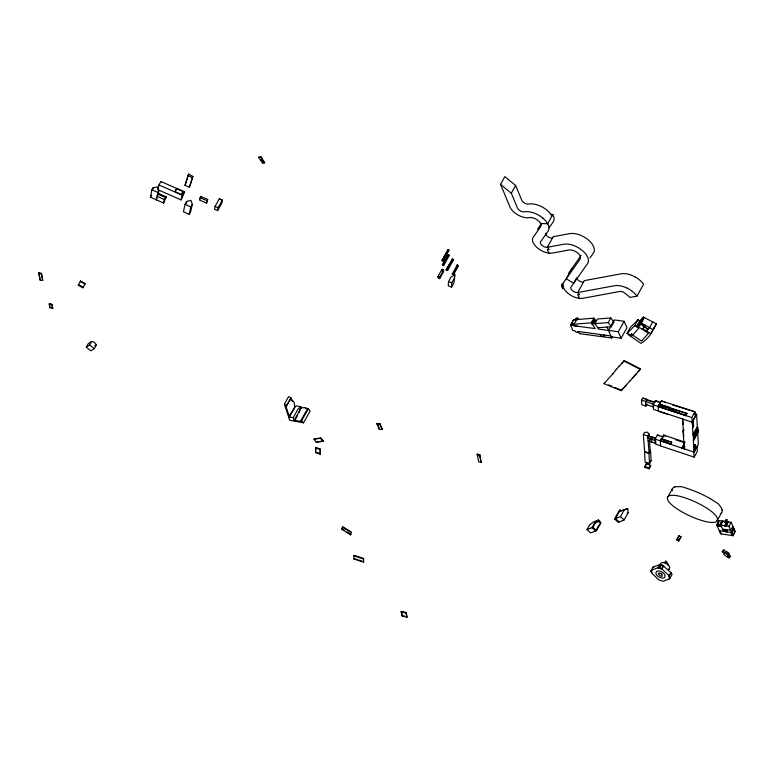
<?xml version="1.0" encoding="UTF-8"?>
<svg xmlns="http://www.w3.org/2000/svg" width="774" height="774" viewBox="0 0 774 774"><rect width="100%" height="100%" fill="white"/><g stroke="black" fill="none" stroke-linecap="round" stroke-linejoin="round"><path stroke-width="1.16" d="M684.758 442.215L683.916 443.725L684.216 448.823L670.584 444.295L671.648 442.186L661.402 438.742L660.348 440.648L660.59 445.94L694.152 457.134L697.364 451.377L696.997 446.182L693.765 451.997L694.152 457.134M662.679 436.72L657.378 434.959L655.075 439.09L670.584 444.295L671.648 442.186M350.574 534.873L350.932 531.757L342.63 526.707L341.982 529.387L350.574 534.873L350.932 531.757M668.078 565.446C667.807 561.856 664.431 559.457 666.414 563.859M207.674 199.411L206.494 203.117L199.576 200.108L200.137 197.767L200.853 196.47L207.674 199.411L206.494 203.117M438.007 276.453L437.92 277.934L439.68 278.611L443.57 271.616L443.666 270.145L441.944 269.381L438.007 276.453L439.767 277.131L439.68 278.611M441.857 270.861L441.944 269.381M442.225 270.716L442.312 269.246M568.677 274.306L568.861 273.212A13.448 7.324 29.1 0 1 569.48 271.955L581.168 255.391M448.514 281.581L448.252 285.887L451.532 287.154L454.086 282.558L454.822 274.76L451.078 276.986L448.514 281.581L451.793 282.839L451.532 287.154M588.434 260.944L588.259 262.028A16.399 8.93 29.1 0 1 587.524 263.615L570.854 287.289A4.76 2.593 29.1 0 0 570.767 287.889L570.786 288.102A4.731 2.583 29.1 0 0 571.976 290.221A4.692 2.554 29.1 0 0 573.002 291.092L574.202 291.817A4.731 2.583 29.1 0 0 577.578 292.572L615.069 285.645A16.331 8.891 29.1 0 1 616.52 285.519L617.555 285.519A16.399 8.93 29.1 0 1 620.303 285.829L621.454 286.07A16.399 8.93 29.1 0 1 627.308 288.218M200.853 196.47L200.253 198.889M454.822 274.76L454.357 278.243L451.793 282.839M694.733 446.646L695.033 444.469L695.584 449.781L694.259 452.171L681.913 448.059L684.758 447.004M532.531 238.827L532.464 239.272A11.165 6.076 29.1 0 0 532.444 239.534A13.361 7.276 29.1 0 0 539.362 249.402A13.361 7.276 29.1 0 0 552.481 253.05L568.58 250.07A7.769 4.228 29.1 0 1 575.895 251.705A7.769 4.228 29.1 0 1 580.51 257.2L580.132 259.106L563.656 282.423A13.448 7.324 29.1 0 0 563.037 283.661M576.514 320.213L577.675 318.114L578.42 319.439L577.675 318.114L576.446 318.269M649.512 462.117L648.806 463.907L645.864 462.465M215.056 206.406L214.582 209.29L217.62 210.586L221.848 203.001L222.332 200.118L219.284 198.821L215.056 206.406L218.104 207.703L217.62 210.586M341.982 529.387L342.63 526.707M729.698 557.764L727.908 556.003L728.914 553.449L727.676 552.23L725.915 551.775L724.019 549.917L722.219 551.698L724.087 553.536L723.951 554.639L728.721 558.083L730.521 556.303L728.721 554.532L728.914 553.449M163.595 203.059L164.291 199.469L157.064 196.315L159.038 193.761L166.304 196.896L163.595 203.059L150.475 197.157L151.898 189.814L153 187.84L157.257 186.834L158.834 190.694L157.877 192.416L156.445 199.76M158.834 190.694L158.109 194.448M152.594 189.94L153 187.84M156.367 199.905L156.774 197.844M158.951 184.947L157.973 189.746L181.087 199.915L184.696 191.923L160.866 181.513L158.951 184.947L182.074 195.106L181.087 199.915M175.05 191.507L176.704 188.546L175.05 191.507L181.484 194.816L183.225 191.41L181.571 194.38M159.076 193.742L162.076 195.541M185.073 204.355L183.428 211.747L189.185 214.321L190.646 211.699L192.291 204.307L190.946 200.379L186.689 201.443L185.073 204.355L190.83 206.939L189.185 214.321M186.224 203.552L186.689 201.443M563.037 283.671L562.891 285.654A13.448 7.324 29.1 0 0 563.279 287.241L564.914 290.173A13.39 7.295 29.1 0 0 582.28 298.396L619.316 291.556A4.934 2.69 29.1 0 1 621.299 291.508L622.451 291.817A4.925 2.68 29.1 0 1 624.492 292.853L630.094 297.409L636.963 296.132L643.6 284.213A16.399 8.93 29.1 0 0 639.053 279.52A16.331 8.891 29.1 0 0 634.777 276.744M442.041 260.586L448.107 249.412L448.804 250.35L442.883 260.993L442.041 260.586L448.107 249.412M185.015 185.267L188.633 174.073L192.861 176.433L189.407 187.327L185.015 185.267L187.569 177.778M188.121 175.872L188.633 174.073M189.407 187.327L192.861 176.433M299.412 411.807L300.902 406.698L296.19 405.866L294.749 407.095M453.438 274.606L458.121 265.956L457.308 264.785L452.277 274.044L453.438 274.606L458.121 265.956M452.277 274.044L452.432 273.541L453.593 274.093M457.153 265.298L457.308 264.785M442.883 260.993L448.949 249.818M660.599 402.354L655.423 400.564L653.092 404.754L668.407 409.756L669.587 407.453L659.361 404.047L658.2 406.669L658.403 411.188L668.794 414.593L658.393 410.994M676.747 539.875L679.04 535.705L681.023 536.788L679.137 540.233L678.73 540.958L676.747 539.875L679.04 535.705M678.73 540.958L681.023 536.788M577.607 318.453L576.794 318.491M647.741 329.685L640.988 323.271L643.533 318.83M674.918 486.836A8.504 4.779 17.7 0 0 673.293 487.659L672.19 489.323A8.485 4.76 18.1 0 0 672.267 490.861M78.222 285.2L80.554 280.991L85.208 283.584L82.876 287.793L78.222 285.2L78.493 284.706L83.147 287.309L82.876 287.793M38.7 273.299L38.971 272.806L41.506 273.338L42.744 280.362L40.151 280.12L38.7 273.299L41.235 273.832L42.744 280.362M41.235 273.832L41.506 273.338M40.151 280.12L38.971 272.806M49.207 304.047L49.468 303.582L52.177 304.346L52.661 308.429L49.952 307.684L49.207 304.047L51.916 304.821L52.661 308.429M49.952 307.684L50.213 307.21L52.922 307.965M80.554 280.991L80.283 281.475L84.937 284.068L85.208 283.584M150.475 197.157L151.569 195.183M164.291 199.469L166.304 196.896M86.282 347.168L88.226 343.666L91.545 341.489L94.215 342.05L96.411 344.807L94.283 348.639L90.935 350.796L86.282 347.168L89.6 344.981L91.545 341.489M182.074 195.106L183.98 191.681L184.696 191.923M190.83 206.939L192.291 204.307M218.104 207.703L222.332 200.118L219.284 198.821M258.477 157.277L261.109 156.909L264.534 162.83L262.56 162.975L258.477 157.277L260.828 157.393L264.534 162.83M260.828 157.393L261.109 156.909M262.56 162.975L264.805 162.337M307.597 408.827A9.636 3.522 46.8 0 0 308.333 408.672L310.113 411.052L303.534 422.865L289.718 420.214L284.377 404.163L288.547 396.675L291.198 398.059L286.012 406.582L289.466 416.963L294.826 407.327L294.081 402.422L290.637 398.281L291.198 398.059M286.012 406.582L290.057 399.326M294.449 421.124L293.22 417.66L297.942 409.185L300.902 406.698M307.636 408.875L305.391 407.695L301.212 407.763L294.188 420.398L300.892 421.346A9.414 5.128 29.1 0 0 301.531 420.94L308.478 408.604M294.971 420.185L297.593 415.474M300.351 421.578L307.413 408.885M313.905 439.061L320.678 437.91L323.261 440.754L322.99 441.248L316.334 442.37L313.905 439.061L320.407 438.394L322.99 441.248M316.334 442.37L318.82 441.509M320.407 438.394L320.678 437.91M315.521 447.885L315.792 447.391L320.339 449.104L320.262 454.232L315.657 452.597L315.521 447.885L320.068 449.588L320.262 454.232M315.657 452.597L315.792 447.391M320.068 449.588L320.339 449.104M442.389 264.582L447.923 254.656L448.756 254.752L449.152 255.633L443.628 265.569L442.389 264.582L443.628 265.569M443.221 264.689L448.756 254.752M439.767 277.131L443.666 270.145M446.124 269.729L452.49 259.106L453.535 259.687L447.604 270.339L446.124 269.729L452.49 259.106M447.024 270.561L449.723 265.724M450.797 263.789L453.535 259.687M540.513 223.444A7.721 4.209 29.1 0 0 537.088 219.777L536.392 219.332A7.798 4.247 29.1 0 0 534.147 218.249L531.873 217.639A7.721 4.209 29.1 0 0 529.822 217.571A13.448 7.324 29.1 0 1 515.213 213.179L512.91 211.157A13.439 7.314 29.1 0 1 509.911 206.803L500.536 184.386L504.851 176.627L515.61 185.45L521.705 200.031A4.721 2.574 29.1 0 0 528.381 204.113A16.438 8.959 29.1 0 1 532.928 203.959L533.944 204.094A16.438 8.959 29.1 0 1 541.336 206.532A16.283 8.872 29.1 0 1 543.929 207.993L544.761 208.525A16.486 8.978 29.1 0 1 547.083 210.286A16.438 8.959 29.1 0 1 550.527 213.769L551.978 215.985M376.783 423.784L379.918 423.581L382.327 429.483L379.463 429.347L376.783 423.784L379.647 424.065L382.327 429.483M379.647 424.065L379.918 423.581M379.463 429.347L378.418 425.894M540.436 216.294L539.613 215.752A16.283 8.872 29.1 0 0 537.011 214.292L534.902 213.353A16.477 8.969 29.1 0 0 529.619 211.853L528.613 211.718A16.438 8.959 29.1 0 0 524.066 211.873A4.741 2.583 29.1 0 1 517.371 207.79L511.295 193.21L515.61 185.45M353.902 555.819L354.173 555.326L363.606 558.441L363.587 562.195L353.96 559.012L353.902 555.819L363.335 558.925L363.587 562.195M353.96 559.012L354.231 558.528L357.307 559.602M532.56 238.856A13.361 7.276 29.1 0 1 533.228 237.279L540.436 227.014A7.75 4.228 29.1 0 0 540.552 223.473L547.663 223.744L552.8 214.514L550.43 214.417M363.335 558.925L363.606 558.441M547.682 223.754A16.438 8.959 29.1 0 1 548.118 231.126L540.504 241.865A4.721 2.574 29.1 0 0 544.306 246.809L545.893 247.264A4.721 2.574 29.1 0 0 547.305 247.303L553.207 236.689M562.65 288.625L563.443 287.57L562.65 288.625A14.571 7.933 29.1 0 1 561.46 285.219L562.05 284.164M572.131 268.191L566.229 278.795L573.65 283.245L576.601 277.943M477.123 454.59L477.394 454.096L479.832 454.677L481.07 462.426L478.748 461.894L477.123 454.59L479.561 455.16L481.07 462.426M479.561 455.16L479.832 454.677M401.077 611.857L401.348 611.373L406.127 612.457L407.027 617.217L402.257 616.114L401.077 611.857L405.857 612.95L407.027 617.217M402.257 616.114L401.648 612.437M405.857 612.95L406.127 612.457M575.479 331.601L575.024 330.779L572.866 330.488L570.573 325.274L573.553 319.865L593.948 318.124L594.722 319.178L593.377 321.597M571.26 324.538L574.124 324.325L571.086 324.296L573.553 319.865M593.232 322.381L591.965 323.88L595.312 328.621L574.85 325.854L573.882 324.209L576.717 319.846M573.882 324.209L591.336 322.816L593.948 318.124M591.897 322.332L592.652 320.978L594.703 320.823L595.593 321.703L594.751 323.213L592.681 323.377L591.897 322.332L593.948 322.178L594.751 323.213M593.223 321.607L594.722 319.178M593.948 322.178L594.703 320.823M591.336 322.816L592.11 323.871L592.932 322.41L591.965 323.88L608.238 322.603L610.841 317.95L613.908 322.023L611.315 326.686L597.905 327.741L594.858 323.658L597.451 318.994L610.841 317.95M611.576 324.819L614.295 319.933L624.115 321.258L626.969 327.721L621.135 338.199L611.315 336.845L608.47 330.411L598.447 329.047L597.905 327.741M611.479 325.854L608.47 330.411M575.508 331.601A1.422 0.774 29.1 0 0 576.137 332.065L576.407 332.201A1.422 0.774 29.1 0 0 576.862 332.317A1.413 0.764 29.1 0 0 577.472 332.259A1.422 0.774 29.1 0 0 577.752 331.92L577.617 331.427L578.459 331.543L579.387 333.642L611.76 338.006L612.563 336.574M621.135 338.199L618.281 331.736L624.115 321.258M632.697 335.094L641.559 341.102L648.428 333.284L639.421 327.479L632.697 335.094L631.449 334.262L630.2 335.529L627.046 333.391L630.394 327.383L638.076 319.652L640.785 321.761M627.046 333.391L634.728 325.67L638.076 319.652M629.755 381.05L621.193 390.677L604.02 383.652L604.291 383.159M641.269 323.551L637.853 327.025L636.721 326.27L639.672 320.978L643.339 317.088L656.362 323.755A93.596 49.933 23 0 1 654.291 327.692L654.059 328.031M636.721 326.27L640.398 322.381L643.339 317.088M641.327 322.913L644.094 317.814M621.686 363.606L624.318 360.578L640.611 368.937L638.076 371.965M645.226 325.312L644.2 327.141L640.978 324.074L637.553 327.557L634.728 325.67M652.676 321.994L649.521 327.654L646.377 331.243M656.362 323.755L650.102 334.949A94.244 51.326 29.1 0 1 646.029 339.534A94.583 51.51 29.1 0 1 640.901 343.385L628.324 334.571L628.952 333.952M621.193 390.677L626.35 385.152M641.578 400.177L642.739 398.097L646.977 399.239L645.661 401.609L645.903 406.137L641.849 404.821L641.578 400.177L653.449 404.105L653.682 407.018L645.777 404.396M645.903 406.137L647.054 404.057M599.124 522.198L598.466 521.318L599.357 520.979L600.808 522.943L596.522 530.654L590.62 532.918L587.021 529.561L589.653 524.84L593.445 521.957L598.476 520.002L600.353 522.518M697.326 426.726L697.751 427.258L693.252 435.104L692.982 434.533L697.326 426.726L696.61 414.351L694.278 413.664L696.61 414.351L692.256 422.178L692.817 427.354L691.782 417.563L658.2 406.669L659.361 404.047M660.512 402.228L658.19 406.418L669.578 407.666L686.867 413.5L685.706 415.59L669.239 408.711M686.867 413.5L659.361 404.579L661.431 400.855L694.984 411.816L695.352 416.102L692.014 422.101L668.717 414.4M649.434 440.948L650.257 450.874L649.057 453.022L644.636 451.571L643.358 434.562L644.549 432.414L647.277 432.182L648.941 433.866L649.047 435.946M592.042 527.636L594.684 522.895L598.476 520.002M587.021 529.561L592.923 527.297L595.245 523.127M649.057 453.022L647.751 436.004L648.941 433.866M596.174 530.026L598.283 526.252M598.457 525.943L600.808 522.943M651.631 437.494L649.009 436.023L647.857 438.094L655.607 440.619L655.801 443.425L650.073 441.48M651.737 442.051L651.592 439.274L652.753 437.184L653.324 437.707L651.108 436.623L649.899 438.79L650.034 441.548L648.061 440.88M685.706 415.59L668.407 409.756L669.587 407.453M648.931 453.448L650.547 450.536L651.147 460.753L649.531 463.665L645.139 462.204L644.529 451.987L648.931 453.448L649.531 463.665M614.566 518.909L619.316 510.385L620.197 510.047L621.135 510.927L619.461 511.372L627.685 508.605L628.091 512.794L624.096 519.973L618.184 522.295L614.566 518.909L620.496 516.606L624.492 509.427M620.197 510.047L615.446 518.57L619.065 521.957M644.771 466.519L646.242 463.878L650.682 465.348L649.26 468.812L644.819 467.332L644.771 466.519L649.202 467.989L649.26 468.812M644.819 467.332L645.797 465.571M660.357 440.89L663.599 435.065L685.135 442.225M649.202 467.989L650.682 465.348M685.677 415.425L686.848 413.335M684.448 448.901L682.987 431.031L683.839 429.493M683.016 431.592L683.877 430.044M691.782 417.563L694.984 411.816L672.587 404.976M692.517 422.265L693.34 420.804L693.369 425.797L692.556 427.267L692.982 434.533M692.817 427.354L693.63 425.884L693.34 420.804M681.913 448.059L684.651 443.134M693.62 435.22L697.751 427.258M693.707 436.836L697.867 429.367L693.349 436.72L697.78 427.751M693.688 436.352L697.587 428.554M693.804 438.452L697.964 430.983L693.446 438.336L697.684 430.17L697.616 429.038M693.775 437.968L697.684 430.17M697.703 433.227L698.351 444.286L694.007 452.084L693.291 439.864L693.901 440.067L693.504 439.458L697.78 431.786L697.713 430.654M693.872 439.584L697.78 431.786M693.901 440.067L698.032 432.115M694.259 452.171L693.959 446.937L695.284 444.557M667.885 496.84L668.562 496.144A8.553 4.663 29.1 0 1 670.091 495.495L671.474 495.331A21.014 11.446 29.1 0 1 675.596 495.495A28.406 15.47 29.1 0 1 680.752 496.55A55.825 30.409 29.1 0 1 707.039 508.305L711.693 511.633A21.004 11.446 29.1 0 1 715.737 515.523L716.598 516.703A8.591 4.683 29.1 0 1 717.45 518.996A8.553 4.663 29.1 0 1 716.724 521.26L716.347 521.589A8.504 4.634 29.1 0 1 714.828 522.237L713.444 522.402A21.014 11.446 29.1 0 1 709.323 522.227A28.338 15.432 29.1 0 1 704.146 521.173L700.335 520.031A55.767 30.37 29.1 0 1 677.889 509.427L676.902 508.789A28.686 15.625 29.1 0 1 674.106 506.796L673.225 506.099A21.024 11.455 29.1 0 1 670.41 503.545L669.181 502.21A8.553 4.663 29.1 0 1 667.885 496.84L672.577 488.423M669.645 578.797L668.949 578.149L670.274 577.646L668.784 576.243L671.164 572.857L670.661 572.876L672.142 574.289L669.645 578.797L663.076 581.274L658.935 579.939L651.563 573.002L652.182 572.76L650.692 571.367L653.092 567.052L659.68 564.594L660.638 565.455M650.692 571.367L652.027 570.864L651.331 570.206L657.91 567.758L659.671 564.604M657.91 567.758L658.606 568.406L660.416 564.169A5.195 3.106 17.2 0 1 661.325 562.775L663.105 562.524M658.606 568.406L659.932 567.913L661.799 564.556L671.174 572.837M659.99 567.961L661.422 569.306L663.299 565.939M661.422 569.306L663.802 565.92M668.91 569.393L669.858 567.255L667.73 564.198A5.157 2.032 24.6 0 0 663.125 562.553M668.784 576.243L670.545 573.089M717.024 520.892L721.707 512.475M716.976 524.84L718.756 520.621L726.844 521.686L724.725 525.952L726.118 526.146L728.228 521.879L731.178 522.305L733.868 528.584L731.643 532.58L719.114 530.645L720.062 530.945L721.31 533.876L732.988 535.695L735.3 531.535L734.168 528.903L733.278 528.826M719.346 530.674L716.772 525.207L718.524 522.053M716.85 525.382L718.582 522.266M717.082 525.411L718.814 522.305M720.101 524.656C726.351 515.61 717.556 525.846 721.01 524.782L721.639 526.252L716.724 524.269M732.872 526.262L730.646 530.258L722.635 529.126L720.817 525.14L723.042 521.144M724.367 522.382L726.022 519.412L726.883 519.538L727.26 523.195M725.238 522.489L726.883 519.538M724.725 525.952L726.844 521.686M726.118 526.146L728.228 521.879M726.767 530.026L724.541 529.706L723.661 531.283L727.086 531.941M731.643 532.58L728.944 526.31L731.178 522.305M733.22 528.932L730.985 532.947L732.04 535.395M732.988 535.695L731.856 533.073L734.168 528.903M722.219 551.698L724.019 549.917M732.678 535.482L733.829 533.412M732.755 535.666L734.487 532.551M728.102 554.919L725.093 553.236L725.915 551.775M726.854 553.691L727.676 552.23M727.908 556.003L728.721 554.532M724.541 529.706L723.661 531.283L722.742 529.145M664.431 562.862L665.756 560.898M653.391 329.037L654.001 328.137M541.626 223.367L538.336 228.011A13.361 7.276 29.1 0 0 537.669 229.588M549.095 227.74L553.236 221.877A16.438 8.949 29.1 0 0 552.8 214.514M589.962 257.916L593.426 253.011A16.399 8.93 29.1 0 0 594.171 251.424L594.335 250.331A16.399 8.93 29.1 0 0 594.064 247.941L593.929 247.516A16.399 8.93 29.1 0 0 593.426 246.238L592.71 244.923A17.076 9.298 29.1 0 0 591.607 243.326A16.399 8.93 29.1 0 0 569.887 233.622L553.352 236.67M612.592 374.316L616.472 369.15M629.485 381.543L636.093 374.026M631.197 336.593L632.987 334.562M642.275 329.318L644.5 326.609M616.201 369.643L619.597 365.647M640.611 368.937L632.252 378.312M604.02 383.652L612.863 373.832M619.326 366.141L624.318 360.578M629.862 335.645L631.739 333.739M664.566 577.588C666.985 573.737 659.903 569.79 656.546 571.338C653.324 575.459 662.496 579.194 664.237 577.781M576.243 318.714L575.866 319.091A1.393 0.755 29.1 0 1 576.456 318.269M721.078 513.094L721.426 512.814A8.408 4.286 41.4 0 0 722.074 510.008M94.738 345.881L96.411 344.807M594.364 523.466L599.357 520.979M627.23 513.133L628.091 512.794M622.664 510.55L627.685 508.605M660.474 565.059L661.799 564.556M729.534 556.622L730.521 556.303M674.909 486.827L680.559 486.585A28.348 11 27.3 0 1 683.49 487.233A27.854 10.623 27 0 1 685.561 487.91A54.906 21.091 27.1 0 1 710.106 498.504M547.45 247.274L563.927 244.207A16.409 8.94 29.1 0 1 576.601 246.751A16.399 8.93 29.1 0 1 585.705 253.94A17.076 9.298 29.1 0 1 586.808 255.526L587.514 256.833A16.409 8.94 29.1 0 1 587.998 258.11L588.153 258.545A16.409 8.94 29.1 0 1 588.404 260.925M321.046 441.132L323.261 440.754M583.528 282.084L583.403 282.104A4.731 2.583 29.1 0 1 580.026 281.349L578.826 280.633A4.731 2.583 29.1 0 1 578.033 279.985L577.801 279.753A4.731 2.583 29.1 0 1 576.804 278.33M574.705 319.991L576.659 319.759M612.998 322.09L613.908 322.023M723.448 530.693L726.834 530.451M577.22 325.999L570.573 325.274M654.533 402.151L655.143 402.199L646.764 399.636L647.325 399.79M734.332 531.274L735.3 531.535M448.32 255.536L449.152 255.633M579.029 331.62L578.459 331.543L610.899 335.916M571.386 323.813L573.108 324.045M618.281 331.736L608.915 330.469L606.855 327.034M726.95 521.957L728.344 522.15M716.772 525.207L720.168 525.681L720.507 526.484M721.407 526.61L717.343 526.039M724.445 529.871L726.796 530.2M731.856 533.073L730.782 532.454M721.31 533.876L720.526 533.934L719.394 531.303L720.265 531.428M720.817 525.14L724.609 525.691M732.997 528.458L733.868 528.584M726.002 525.885L728.944 526.31M293.298 408.324L294.178 408.488L288.586 416.809L293.22 417.66M402.528 615.62L404.434 616.065M358.478 559.979L361.71 561.015M647.354 400.235L652.966 402.045M659.361 404.579L669.597 407.617M659.351 404.328L669.578 407.666M658.393 411.023L653.469 409.398L653.092 404.754M643.358 434.562L647.751 436.004M660.59 445.805L655.423 444.102L655.075 439.09M683.771 436.788L682.504 418.957M658.171 406.186L668.397 409.581M675.779 439.826L683.655 442.447M693.959 446.937L695.033 444.469L695.216 447.604M684.855 446.366L683.161 445.805L684.7 446.298M671.639 442.38L661.402 438.742M650.402 460.501L651.147 460.753M160.866 181.513L161.572 181.755M655.704 438.316L652.695 437.3L655.394 438.336M660.348 440.648L670.584 444.092M642.739 398.097L645.342 398.987M316.847 452.432L320.533 453.738M608.587 384.92L611.808 386.236M615.02 387.551L621.464 390.193M200.137 197.767L206.948 200.708M661.431 400.855L665.921 402.79M151.898 189.814L157.877 192.416M165.433 197.418L158.206 194.264M176.772 188.701L183.283 191.565M187.83 175.524L192.223 177.585M649.009 436.023L649.638 436.817M447.962 249.944L448.804 250.35M442.264 259.909L443.105 260.316M665.746 436.13L663.599 435.065L663.676 437.049M624.047 361.071L640.34 369.421M677.318 538.781L679.301 539.865M451.919 259.329L452.954 259.909M710.068 498.553L718.417 503.845L721.029 507.434A8.495 4.296 41.8 0 1 721.881 509.379L722.055 509.998M657.378 434.959L659.119 435.946M655.423 400.564L658.248 402.17M640.398 322.381L653.053 329.695A93.964 51.171 29.1 0 1 650.944 333.691L642.575 328.786M662.438 439.574L670.584 444.295M653.092 567.052L653.895 567.526M561.46 285.219L563.317 286.322L563.104 287.783A5.476 2.98 29.1 0 0 562.853 288.634M342.36 527.191L350.661 532.251M342.253 528.894L344.159 530.113M347.023 531.951L350.845 534.389M661.702 573.873C652.801 570.303 664.702 580.732 661.712 573.873M89.6 344.981L94.283 348.639M500.536 184.386L511.295 193.21M284.377 404.163L286.699 406.127M446.704 269.507L447.604 270.339M592.923 527.297L596.522 530.654M592.052 527.616L595.641 530.993M620.496 516.606L624.096 519.973M662.051 569.074L669.404 576.011M651.108 436.623L651.66 437.146M641.143 323.106L647.896 329.511M723.206 551.378L725.093 553.236M301.705 420.785L303.534 422.865M547.305 247.303L549.221 249.48L547.266 249.509L549.027 253.137M290.54 399.065L292.533 401.454M697.635 432.056L698.061 432.598M604.01 334.987L604.833 336.061L601.466 336.351L599.86 334.426M611.315 326.686L608.238 322.603M594.577 319.188L596.406 321.645M260.79 159.638L262.154 161.534M547.663 223.744L546.202 221.548A16.409 8.94 29.1 0 0 542.768 218.045M718.756 520.621L719.036 521.125M377.054 423.301L377.964 425.023M579.552 298.406L577.665 294.778L579.629 294.749L577.704 292.553L584.341 280.623L621.706 273.715A16.331 8.891 29.1 0 1 623.167 273.59L624.192 273.599A16.399 8.93 29.1 0 1 626.95 273.909L628.091 274.151A16.399 8.93 29.1 0 1 634.864 276.773M726.089 529.61L727.009 531.757M611.315 336.854L611.76 338.006M301.212 407.763L301.473 408.498M298.909 411.913L299.17 412.648M305.391 407.695L305.643 408.42M563.288 287.241L562.969 286.109M477.394 454.096L477.993 456.041M49.468 303.582L49.846 305.391M646.242 463.878L646.29 464.69M693.252 435.104L693.32 436.226M693.349 436.72L693.417 437.842M693.446 438.336L693.504 439.458M697.848 428.873L697.867 429.367M697.935 430.499L697.964 430.983M682.784 419.053L683.084 424.316M669.026 569.2A5.225 3.512 34.9 0 1 668.156 569.538M552.442 238.063A4.721 2.574 29.1 0 1 551.03 238.034L549.443 237.57A4.721 2.574 29.1 0 1 545.486 233.284M540.504 216.323A16.438 8.959 29.1 0 1 542.826 218.075M562.282 285.277A14.551 8.224 26 0 1 562.069 284.174M636.944 296.123A16.399 8.93 29.1 0 0 631.7 290.908A16.331 8.891 29.1 0 0 627.221 288.199M574.182 324.393L572.954 324.558A1.393 0.755 29.1 0 0 572.373 325.37L574.927 325.719L574.182 324.393"/></g></svg>
